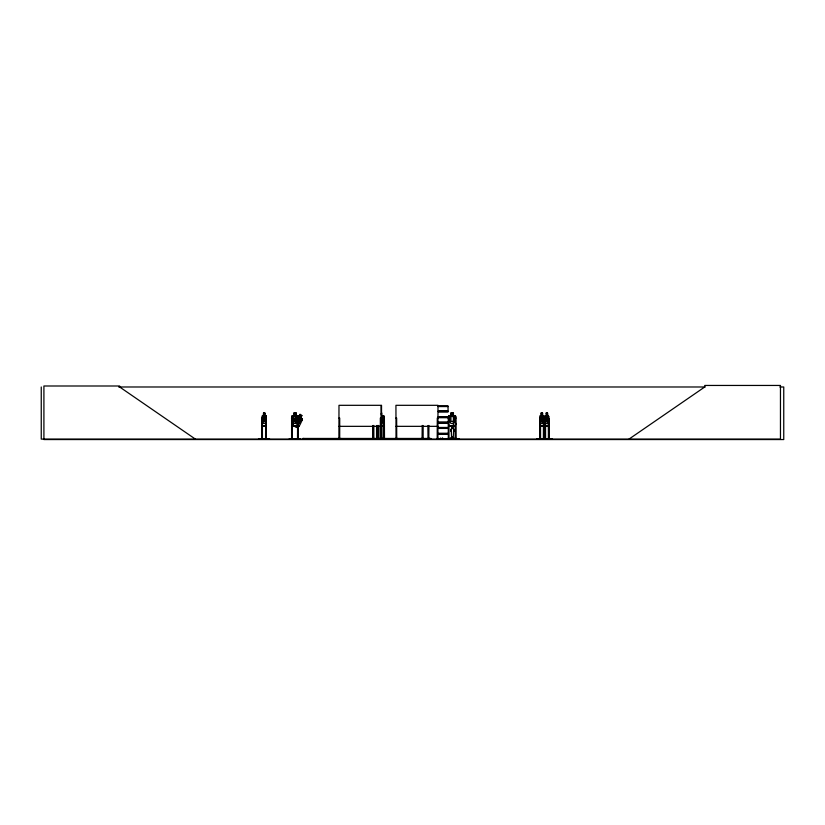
<?xml version="1.0" encoding="UTF-8"?>
<svg xmlns="http://www.w3.org/2000/svg" width="825" height="825" viewBox="0 0 825 825"><rect width="100%" height="100%" fill="white"/><g stroke="black" fill="none" stroke-linecap="round" stroke-linejoin="round"><path stroke-width="1.24" d="M385.626 439.096L370.26 438.673M453.162 426.68L453.234 428.804A1.753 1.598 -90 0 1 453.575 431.558L453.193 438.312L451.595 438.312M449.017 438.343L448.13 438.343L448.109 439.106L436.827 438.683L446.655 439.096M451.636 438.312L451.265 431.558A1.753 1.598 -90 0 1 451.595 428.804L451.667 426.68M452.028 437.673L452.471 437.312L451.863 437.611M543.335 426.02L543.809 423.442L543.304 425.937L540.323 425.937M548.316 426.02L548.79 423.442L548.388 426.02L545.273 426.02L544.923 423.442L545.356 426.02M265.805 426.02L266.372 416.501L265.867 415.594L264.877 415.594M266.372 423.452L265.877 426.02L262.463 426.02L262.092 416.512L262.474 415.594L263.515 415.594M301.785 415.552L300.682 417.801L302.063 418.605L302.352 419.853C299.774 424.359 298.598 431.63 293.081 424.617L293.587 421.988L296.598 415.975L297.608 415.594L296.062 415.594L296.113 413.005L293.855 413.005L293.927 415.676M293.123 424.617L293.628 421.988L296.649 416.048M536.57 439.044L552.389 438.714L536.559 439.055M536.58 438.714L552.389 438.714M543.407 439.044L543.448 418.089L544.046 418.089L544.087 439.106M548.388 439.044L548.429 418.089L549.027 418.089L549.027 439.106M258.524 438.683L269.497 438.714L258.545 439.106M258.514 439.044L269.507 439.044M298.207 423.442L297.464 425.937L292.38 425.937L291.637 416.512L292.39 415.594L293.896 415.594M384.378 423.452L383.491 426.02L381.057 426.02M456.029 423.452L455.142 426.02L449.068 426.02L448.264 423.452M289.327 439.055L293.504 439.106M420.038 439.055L430.928 438.714L427.041 438.714M420.09 438.714L424.029 439.106L420.09 439.003M451.626 426.68L452.44 426.03M338.9 438.683L338.993 405.312L381.047 405.312L381.263 439.055M395.783 439.003L395.856 438.343M448.088 438.673L436.827 438.714M540.365 426.02L540.385 415.594M544.933 439.106L544.882 416.512L545.294 415.594L546.243 415.594M544.995 423.442L545.366 415.594M262.546 415.594L261.958 439.106M298.897 416.594L300.022 414.233L301.929 415.522L300.723 417.801L301.269 419.193L299.207 423.369L297.361 424.514L295.577 423.308L295.505 420.874L297.567 416.687L298.897 416.594L297.557 415.594L298.32 416.501L298.32 423.452L297.516 426.02L292.328 426.02L291.689 423.452M381.697 423.442L382.996 421.369L382.996 416.543L381.697 415.676L381.789 413.005M546.212 415.676L545.562 416.543L545.562 421.369L546.212 423.442L547.418 423.442L548.068 421.369L547.46 413.005M448.346 416.553L449.13 415.676L455.08 415.676M451.595 438.694L451.595 437.962L450.811 437.962L450.656 439.106L459.185 439.106M450.832 438.983L451.43 439.106M453.214 437.962L452.75 438.972M456.906 439.086L456.627 438.694M458.587 438.983L458.875 439.106M297.567 427.546L299.32 425.813M293.968 415.676L292.865 416.543L292.865 421.369L293.968 423.442L296.041 423.442L297.144 421.369L297.144 416.543L296.041 415.676L296.062 413.005M629.001 439.106L704.736 386.987L704.736 385.45L780.46 385.45L780.46 439.106L41.25 439.106L41.25 386.987M118.676 386.987L705.127 386.987M779.883 386.987L783.75 386.987L783.75 439.55L43.911 439.55L43.911 385.997L119.646 385.997L119.646 386.987L195.37 439.106M438.219 406.075L448.068 406.075M438.219 406.271L448.068 406.271L448.047 410.933L438.395 410.933M438.405 406.56L448.047 406.56M438.157 411.262L448.13 411.262M438.157 411.562L448.13 411.562M438.395 411.902L448.058 411.902M541.19 413.005L542.551 413.005L542.551 415.594M263.495 413.088L264.897 413.088M293.927 413.088L296.041 413.088M453.348 413.088L450.935 413.088L450.935 415.676L449.646 416.543L449.646 421.369L450.935 423.442L453.348 423.442L454.647 421.369L454.647 416.543L453.348 415.676M541.231 413.088L542.51 413.088M546.212 413.088L547.491 413.088M381.789 415.594L383.46 415.594L384.378 416.501L384.481 439.055M453.348 415.594L455.111 415.594L456.029 416.501L456.153 439.055M540.303 415.594L541.262 415.594M542.479 415.594L543.397 415.594L543.809 416.543L543.304 415.676L540.323 415.676M547.46 415.594L548.377 415.594M262.494 415.676L265.846 415.676M301.96 418.657L297.547 415.687L292.38 415.676L291.637 416.512M381.697 415.676L383.429 415.676L384.285 416.543M545.304 415.676L548.357 415.676M539.973 416.512L539.952 439.106M548.285 415.676L548.831 416.501M453.348 416.543L450.935 416.543L450.935 421.369L453.348 421.369M438.395 416.728L448.058 416.728M438.157 417.068L448.13 417.068M438.157 417.368L448.13 417.368M438.395 417.708L448.058 417.708M265.629 418.089L266.248 418.089M291.462 418.089L292.205 418.089L292.143 439.106M297.454 418.089L298.207 418.089M338.993 418.089L339.714 418.089L339.704 439.106M381.047 418.089L380.335 418.089L380.418 439.106M384.285 418.089L383.573 418.089L383.573 439.106M395.938 418.089L396.65 418.089L396.732 439.106M437.993 418.089L437.281 418.089L437.198 439.106M448.212 418.089L448.934 418.089L449.006 439.106M455.936 418.089L455.225 418.089L455.142 439.106M539.942 418.089L540.54 418.089M544.933 418.089L545.521 418.089M302.022 418.605L302.352 419.853M438.405 422.235L448.047 422.235M438.384 422.369L448.068 422.369M438.384 422.565L448.068 422.565M438.384 422.792L448.068 422.782M438.405 423.091L448.047 423.091M262.494 425.937L265.846 425.937M381.047 425.937L383.429 425.937M449.13 425.937L455.08 425.937M545.304 425.937L548.357 425.937M540.292 426.02L543.407 426.02M338.993 426.339L381.047 426.339M395.938 426.339L437.993 426.339M451.595 426.907L451.636 428.804A1.753 1.598 -90 0 0 451.306 431.558L451.306 431.558M438.395 427.463L448.058 427.463M438.323 427.804L448.13 427.804M438.323 428.103L448.13 428.103M438.395 428.433L448.058 428.433M453.193 428.804L453.234 428.804A1.753 1.598 -90 0 1 453.523 431.558L453.575 431.558M438.395 433.269L448.058 433.269M438.323 433.599L448.13 433.599M438.323 433.898L448.13 433.898M438.395 434.239L448.058 434.239M452.43 437.157L451.646 437.157L451.698 438.694M261.7 438.343L262.453 438.343M265.557 438.343L266.32 438.343M292.277 438.343L291.39 438.343L291.39 439.106M298.279 438.343L297.382 438.343L297.382 439.106M437.198 438.343L438.075 438.343L438.054 439.106M455.142 438.343L456.019 438.343M539.88 438.343L540.602 438.343M543.386 438.343L544.108 438.343M544.861 438.343L545.583 438.343M548.367 438.343L549.089 438.343M300.31 439.044L289.379 438.683L293.452 438.714M449.006 438.56L456.112 439.044M427.092 439.055L430.98 439.055L430.959 438.457L302.734 438.457L302.734 439.106M452.389 426.03L453.214 426.68M381.511 439.055L381.542 405.312M458.69 439.096L459.03 438.694L453.936 438.879M381.459 439.044L381.47 438.343M545.572 439.044L545.521 423.029M297.464 415.676L298.248 416.543L298.207 439.106L298.062 426.742M542.438 415.676L543.087 416.543L543.087 421.369L542.438 423.442L541.231 423.442L540.581 416.543L541.262 413.005M265.794 415.594L266.248 439.106M548.305 415.594L548.749 439.106M262.144 423.442L262.536 426.02M548.718 416.543L548.625 439.106M547.542 415.594L547.542 413.005L546.171 413.005L546.284 415.676M545.325 438.343L545.325 439.106L545.284 418.089M545.129 438.343L545.129 439.106M543.799 439.106L543.778 416.501L543.644 439.106M542.479 413.005L542.51 415.676M540.54 423.029L540.55 439.106M540.344 438.343L540.344 439.106M540.303 418.089L540.189 439.106M455.854 438.343L455.854 439.106M455.307 438.343L455.307 439.106M453.802 438.879L453.802 437.962L453.028 437.962L453.028 438.694M453.616 437.962L453.616 438.694L450.997 438.694L450.997 437.962M453.348 426.02L453.441 413.005L450.852 413.005L450.852 415.594L449.089 415.594L448.264 416.512L448.305 439.106M452.378 437.157L452.43 438.694M451.409 437.962L451.409 438.879M448.852 438.343L448.841 439.106M442.901 438.343L442.86 439.106M442.757 438.343L442.839 439.106M442.52 438.343L442.633 439.106M442.375 438.343L442.365 439.106M442.334 438.343L442.334 439.106M440.983 438.343L441.004 439.106M440.859 438.343L440.798 439.106M440.663 438.343L440.746 439.106M440.519 438.343L440.478 439.106M437.91 439.106L437.993 405.312L395.938 405.312L396.021 439.106M437.363 438.343L437.363 439.106M429.423 438.457L429.423 439.106M429.278 438.457L429.278 439.106M429.01 438.343L429.01 439.106M428.938 425.504L428.804 439.106L428.691 438.343M428.423 438.343L428.423 439.106M428.319 425.504L428.402 439.106M428.175 425.504L428.247 439.106M422.833 425.504L422.905 439.106M422.699 425.504L422.606 439.106M422.328 438.343L422.307 439.106M422.214 425.504L422.08 439.106L422.008 438.343M397.526 438.457L397.526 439.106M396.567 438.343L396.567 439.106M396.443 438.457L396.443 439.106M384.202 438.343L384.202 439.106M383.491 438.343L383.491 439.106M382.656 438.457L382.656 439.106M381.862 438.343L381.862 439.106L381.697 416.543M381.274 413.521L381.274 414.387M380.964 438.343L380.964 439.106M380.253 438.343L380.253 439.106M378.654 425.504L378.582 439.106M378.469 425.504L378.51 439.106M378.376 438.343L378.345 439.106M378.149 425.504L378.097 439.106M377.963 425.504L377.912 439.106M377.283 425.504L377.365 439.106M377.2 438.343L377.2 439.106M376.571 425.504L376.571 439.106L376.489 438.343M373.704 425.504L373.756 439.106M373.508 425.504L373.467 439.106L373.312 438.343M373.199 425.504L373.137 439.106M373.003 425.504L373.034 439.106M340.983 438.457L340.983 439.106M339.787 438.343L339.787 439.106M339.075 438.343L339.075 439.106M303.817 438.457L303.817 439.106M303.662 438.457L303.662 439.106M297.949 438.343L297.949 439.106M297.691 438.343L297.712 439.106M297.598 418.089L297.526 439.106M292.071 418.089L291.957 439.106M291.71 438.343L291.689 439.106M291.596 418.089L291.596 439.106M266.021 424.267L266.062 439.106M265.856 418.089L265.97 439.106M265.815 438.343L265.815 439.106M265.629 424.267L265.588 439.106M262.433 439.106L262.391 418.089L261.772 418.089L261.772 439.106M262.381 438.343L262.381 439.106M262.164 425.504L262.206 439.106M298.454 417.347L298.444 419.966C300.847 417.048 302.332 419.832 298.598 420.771L298.557 424.287L297.98 420.987C295.515 424.029 293.824 421.204 297.815 420.224L297.815 416.924L298.454 417.347M265.609 421.369L264.897 423.442L263.567 423.442L262.855 421.369L263.515 413.005L264.949 413.005L265.609 421.369M298.526 417.337L296.464 421.523L298.248 422.73L300.31 418.543L298.526 417.337M300.135 414.934L299.764 415.687L300.919 416.46L301.28 415.718L300.135 414.934M264.66 413.521L263.804 413.521L263.804 414.387L264.66 414.387L264.66 413.521M295.67 413.521L294.339 413.521L294.339 414.387L295.67 414.387L295.67 413.521M452.925 413.521L451.368 413.521L451.368 414.387L452.925 414.387L452.925 413.521M542.221 413.521L541.447 413.521L541.447 414.387L542.221 414.387L542.221 413.521M547.202 413.521L546.428 413.521L546.428 414.387L547.202 414.387L547.202 413.521M264.897 416.543L263.567 416.543L263.567 421.369L264.897 421.369L264.897 416.543M296.041 416.543L293.968 416.543L293.968 421.369L296.041 421.369L296.041 416.543M542.438 416.543L541.231 416.543L541.231 421.369L542.438 421.369L542.438 416.543M547.418 416.543L546.212 416.543L546.212 421.369L547.418 421.369L547.418 416.543"/></g></svg>
